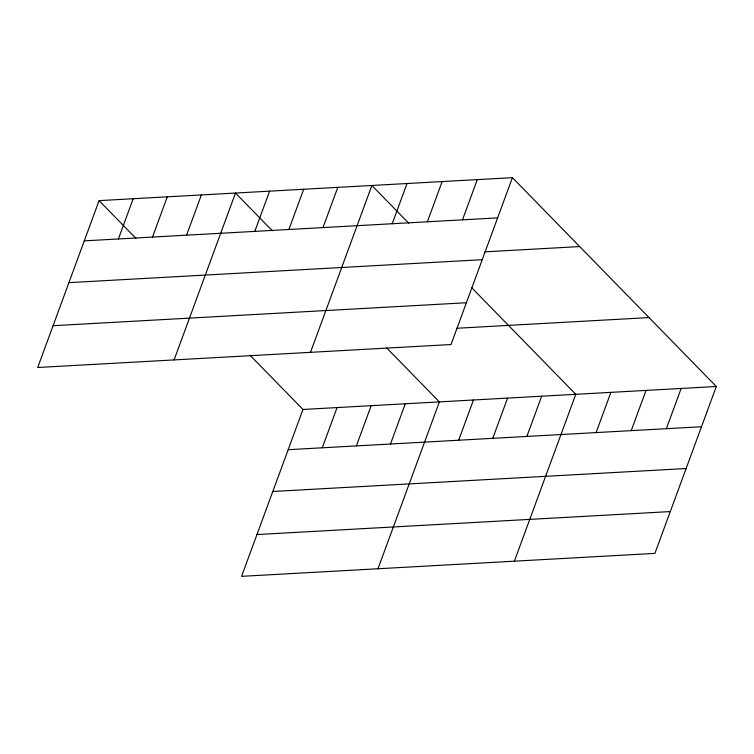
<?xml version="1.0" encoding="UTF-8"?>
<svg xmlns="http://www.w3.org/2000/svg" width="754" height="754" viewBox="0 0 754 754"><rect width="100%" height="100%" fill="white"/><g stroke="black" fill="none" stroke-linecap="round" stroke-linejoin="round"><path stroke-width="1.13" d="M99.094 200.621L37.7 367.5L451.024 344.531L512.418 177.661L99.094 200.621L135.937 238.368M118.397 238.961L133.194 198.726M152.496 237.067L167.294 196.832M186.596 235.173L201.393 194.937M174.099 359.922L235.493 193.043L272.335 230.79M254.795 231.384L269.593 191.148M288.886 229.489L303.692 189.254M322.985 227.595L337.792 187.36M310.497 352.344L371.892 185.465L408.734 223.212M250.111 355.313L302.976 409.469L241.582 576.339L654.906 553.379L716.3 386.5L512.418 177.661M392.221 223.75L407.028 183.514M322.269 447.801L337.076 407.575M427.358 221.799L442.155 181.563M356.369 445.906L371.175 405.68M462.485 219.848L477.291 179.612M390.468 444.012L405.275 403.786M377.98 568.761L439.375 401.891L386.51 347.735M458.668 440.223L473.474 399.997M492.767 438.328L507.574 398.103M526.867 436.434L541.674 396.208M514.369 561.183L575.773 394.314L471.834 287.849M596.103 432.589L610.9 392.353M631.23 430.638L646.037 390.402M666.366 428.687L681.164 388.451M84.297 240.856L497.621 217.887M484.841 251.845L579.703 246.577M68.916 282.646L482.24 259.687M53.072 325.709L466.396 302.74M456.754 328.263L649.024 317.585M302.976 409.469L716.3 386.5M288.179 449.695L701.493 426.736M272.797 491.485L686.121 468.526M256.954 534.548L670.278 511.58"/></g></svg>
